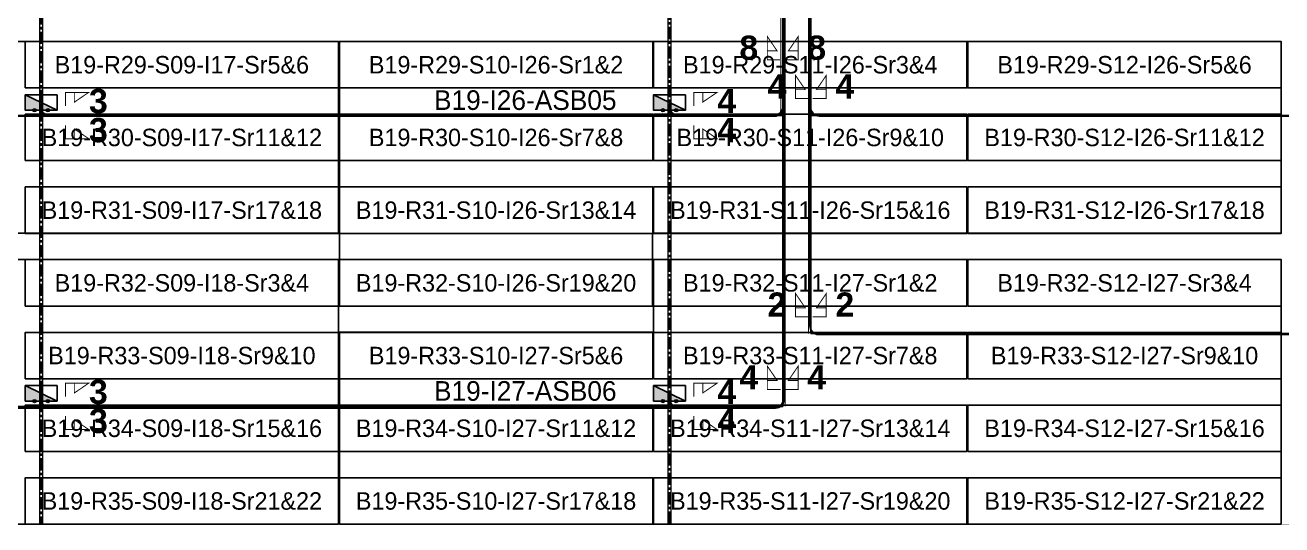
# Model space of a CAD drawing. Header units: metres. Extents: x 530603 to 531186, y 2673304 to 2673572.
# Drawn here: x 530861.9 to 530991.5, y 2673304.2 to 2673355.8 of the extents above; entities that cross this region are included whole.
import ezdxf
from ezdxf.enums import TextEntityAlignment as Align

# ---------------------------------------------------------------- set-up
doc = ezdxf.new("R2010")
doc.units = ezdxf.units.M
doc.linetypes.add('CENTER', pattern=[2, 1.25, -0.25, 0.25, -0.25])
doc.layers.add('Boundary-12.5 MW Block', color=6, linetype='Continuous', lineweight=9)
doc.layers.add('PILE', color=1, linetype='Continuous', lineweight=15)
for name, color, linetype in [('DC Trench BL-19', 40, 'Continuous'), ('E-Inverter Grouping', 2, 'Continuous'), ('Inverter Block-19', 7, 'Continuous'), ('LT Cable(AG) INV to LT Panel BL-19', 2, 'Continuous'), ('Messenger Wire-Block-19 (Master Path)', 30, 'Continuous'), ('Messenger Wire-Block-19 (MW Path)', 191, 'Continuous'), ('MMS Table Block-19', 8, 'Continuous'), ('Plan Line - DC BL-19', 40, 'Continuous'), ('Section Marking BL-19', 2, 'Continuous')]:
    doc.layers.add(name, color=color, linetype=linetype)
doc.styles.add('BoldTextStyle', font='arialbd.ttf')
doc.styles.get("Standard").update_dxf_attribs({"font": 'Adani Regular.ttf'})

# ---------------------------------------------------------------- blocks, each defined once
blk = doc.blocks.new('MMS Table (32.292 x 4.788)')
at = {"color": 0}
blk.add_lwpolyline([(0, -0.002), (0, 4.786), (32.292, 4.786), (32.292, -0.002)], close=True, dxfattribs=at)
at = {"color": 7}
blk.add_attdef('ID1', text='', height=1.8, dxfattribs=at).set_placement((16.146, 2.392), align=Align.MIDDLE_CENTER)
blk = doc.blocks.new('Inverter Block')
h = blk.add_hatch(color=0)
h.dxf.hatch_style = 1
h.paths.add_polyline_path([(-1.46, 2.27), (-1.46, 0.85), (1.46, 0.85)])
at = {"color": 0}
blk.add_lwpolyline([(1.46, 2.27), (-1.46, 2.27), (-1.46, 0.85), (1.46, 0.85)], close=True, dxfattribs=at)
blk.add_lwpolyline([(-1.46, 2.27), (1.46, 0.85)], dxfattribs=at)
at = {"layer": 'PILE'}
for centre in [(-0.61, 0.85), (0.61, 0.85)]:
    blk.add_circle(centre, 0.156, dxfattribs=at)
at = {"color": 7}
blk.add_attdef('ID', (-1.46, 3.01), '', height=1.8, dxfattribs=at)

msp = doc.modelspace()

# ---------------------------------------------------------------- linework, layer by layer
at = {"layer": 'Boundary-12.5 MW Block', "const_width": 0.05}
msp.add_lwpolyline([(530602.78, 2673354.08), (530797.14, 2673354.08), (530797.14, 2673514.29), (530602.78, 2673514.29), (530602.78, 2673564.08), (530797.14, 2673564.08), (530797.14, 2673571.58), (531185.74, 2673571.58), (531185.74, 2673304.29), (530602.78, 2673304.29)], close=True, dxfattribs=at)
at = {"layer": 'DC Trench BL-19', "color": 40, "const_width": 0.15}
msp.add_lwpolyline([(530863.71, 2673429.08), (530863.41, 2673429.08), (530863.41, 2673304.29), (530863.71, 2673304.29)], close=True, dxfattribs=at)
msp.add_lwpolyline([(530928.49, 2673393.58), (530928.19, 2673393.58), (530928.19, 2673386.48, -0.414214), (530927.29, 2673385.58), (530925.12, 2673385.58, -0.414214), (530924.22, 2673386.48), (530924.22, 2673429.08), (530923.92, 2673429.08), (530923.92, 2673386.18, 0.414214), (530924.82, 2673385.28), (530927.29, 2673385.28, -0.414214), (530928.19, 2673384.38), (530928.19, 2673304.29), (530928.49, 2673304.29)], format="xyb", close=True, dxfattribs=at)
at = {"layer": 'E-Inverter Grouping', "color": 3}
for points in [[(530894.21, 2673354.08), (530894.21, 2673334.29), (530829.43, 2673334.29), (530829.43, 2673326.79), (530797.14, 2673326.79), (530797.14, 2673354.08)], [(530991.39, 2673354.08), (530991.39, 2673334.29), (530926.6, 2673334.29), (530926.6, 2673326.79), (530894.31, 2673326.79), (530894.31, 2673354.08)]]:
    msp.add_lwpolyline(points, close=True, dxfattribs=at)
at = {"layer": 'E-Inverter Grouping'}
for points in [[(530894.21, 2673304.29), (530797.14, 2673304.29), (530797.14, 2673324.08), (530829.53, 2673324.08), (530829.53, 2673331.58), (530894.21, 2673331.58)], [(530991.39, 2673304.29), (530894.31, 2673304.29), (530894.31, 2673324.08), (530926.7, 2673324.08), (530926.7, 2673331.58), (530991.39, 2673331.58)]]:
    msp.add_lwpolyline(points, close=True, dxfattribs=at)
at = {"layer": 'LT Cable(AG) INV to LT Panel BL-19'}
for points in [[(530950.77, 2673411.55), (530950.51, 2673411.55, -0.078794), (530950.23, 2673411.6), (530947.55, 2673412.47, 0.078794), (530947.27, 2673412.51), (530940.91, 2673412.51, 0.414214), (530940.01, 2673411.61), (530940.01, 2673393.19, 0.012548), (530940.01, 2673393.15), (530940.07, 2673392, -0.012548), (530940.07, 2673391.96), (530940.07, 2673347.27, -0.414214), (530939.17, 2673346.37), (530670.11, 2673346.37, -0.414214), (530669.21, 2673347.27), (530669.21, 2673347.69)], [(530950.77, 2673411.57), (530950.51, 2673411.58, -0.078794), (530950.23, 2673411.62), (530947.55, 2673412.49, 0.078794), (530947.27, 2673412.54), (530940.89, 2673412.54, 0.414214), (530939.99, 2673411.64), (530939.99, 2673393.19, 0.012548), (530939.99, 2673393.15), (530940.05, 2673392, -0.012548), (530940.05, 2673391.95), (530940.05, 2673347.3, -0.414214), (530939.15, 2673346.4), (530767.28, 2673346.4, -0.414214), (530766.38, 2673347.3), (530766.38, 2673347.69)], [(530952.84, 2673411.6), (530950.51, 2673411.6, -0.078794), (530950.23, 2673411.65), (530947.55, 2673412.52, 0.078794), (530947.27, 2673412.56), (530940.86, 2673412.56, 0.414214), (530939.96, 2673411.66), (530939.96, 2673393.19, 0.012548), (530939.96, 2673393.15), (530940.02, 2673392, -0.012548), (530940.02, 2673391.95), (530940.02, 2673347.32, -0.414214), (530939.12, 2673346.42), (530864.46, 2673346.42, -0.414214), (530863.56, 2673347.32), (530863.56, 2673347.69)], [(530950.77, 2673411.5), (530950.51, 2673411.5, -0.078794), (530950.23, 2673411.55), (530947.55, 2673412.42, 0.078794), (530947.27, 2673412.46), (530940.96, 2673412.46, 0.414214), (530940.06, 2673411.56), (530940.06, 2673393.2, 0.012548), (530940.06, 2673393.15), (530940.12, 2673392, -0.012548), (530940.12, 2673391.96), (530940.12, 2673317.22, -0.414214), (530939.22, 2673316.32), (530864.46, 2673316.32, -0.414214), (530863.56, 2673317.22), (530863.56, 2673317.69)], [(530952.84, 2673411.62), (530950.51, 2673411.63, -0.078794), (530950.23, 2673411.67), (530947.55, 2673412.54, 0.078794), (530947.27, 2673412.59), (530940.84, 2673412.59, 0.414214), (530939.94, 2673411.69), (530939.94, 2673393.19, 0.012548), (530939.94, 2673393.15), (530940, 2673392, -0.012548), (530940, 2673391.95), (530940, 2673347.35, -0.414214), (530939.1, 2673346.45), (530929.24, 2673346.45, -0.414214), (530928.34, 2673347.35), (530928.34, 2673347.69)], [(530950.77, 2673411.52), (530950.51, 2673411.53, -0.078794), (530950.23, 2673411.57), (530947.55, 2673412.44, 0.078794), (530947.27, 2673412.49), (530940.94, 2673412.49, 0.414214), (530940.04, 2673411.59), (530940.04, 2673393.2, 0.012548), (530940.04, 2673393.15), (530940.1, 2673392, -0.012548), (530940.1, 2673391.96), (530940.1, 2673317.25, -0.414214), (530939.2, 2673316.35), (530929.24, 2673316.35, -0.414214), (530928.34, 2673317.25), (530928.34, 2673317.69)]]:
    msp.add_lwpolyline(points, format="xyb", dxfattribs=at)
at = {"layer": 'LT Cable(AG) INV to LT Panel BL-19', "color": 5}
for points in [[(530949.75, 2673411.16), (530949.62, 2673411.16, -0.147536), (530949.13, 2673411.31), (530947.7, 2673412.26, 0.147536), (530947.2, 2673412.41), (530941.01, 2673412.41, 0.414214), (530940.11, 2673411.51), (530940.11, 2673393.2, 0.012548), (530940.11, 2673393.15), (530940.17, 2673392, -0.012548), (530940.17, 2673391.96), (530940.17, 2673317.17, -0.414214), (530939.27, 2673316.27), (530670.11, 2673316.27, -0.414214), (530669.21, 2673317.17), (530669.21, 2673317.69)], [(530949.75, 2673411.19), (530949.63, 2673411.19, -0.147536), (530949.13, 2673411.34), (530947.7, 2673412.29, 0.147536), (530947.21, 2673412.44), (530940.99, 2673412.44, 0.414214), (530940.09, 2673411.54), (530940.09, 2673393.2, 0.012548), (530940.09, 2673393.15), (530940.15, 2673392, -0.012548), (530940.15, 2673391.96), (530940.15, 2673317.2, -0.414214), (530939.25, 2673316.3), (530767.28, 2673316.3, -0.414214), (530766.38, 2673317.2), (530766.38, 2673317.69)], [(530949.75, 2673411.14), (530949.45, 2673411.14, 0.053685), (530949.26, 2673411.12), (530947.67, 2673410.77, -0.053685), (530947.48, 2673410.75), (530943.6, 2673410.75, 0.414214), (530942.7, 2673409.85), (530942.7, 2673393.18, 0.023548), (530942.7, 2673393.09), (530942.81, 2673392.01, -0.023548), (530942.81, 2673391.93), (530942.81, 2673324.74, 0.414214), (530943.71, 2673323.84), (531118.42, 2673323.84, 0.414214), (531119.32, 2673324.74), (531119.32, 2673325.19)], [(530949.75, 2673411.11), (530949.45, 2673411.11, 0.053685), (530949.26, 2673411.09), (530947.67, 2673410.75, -0.053685), (530947.48, 2673410.73), (530943.62, 2673410.73, 0.414214), (530942.72, 2673409.83), (530942.72, 2673393.18, 0.023548), (530942.73, 2673393.09), (530942.83, 2673392.01, -0.023548), (530942.83, 2673391.93), (530942.83, 2673324.76, 0.414214), (530943.73, 2673323.86), (531021.24, 2673323.86, 0.414214), (531022.14, 2673324.76), (531022.14, 2673325.19)], [(530951.74, 2673411.09), (530949.45, 2673411.09, 0.053685), (530949.26, 2673411.07), (530947.67, 2673410.72, -0.053685), (530947.48, 2673410.7), (530943.65, 2673410.7, 0.414214), (530942.75, 2673409.8), (530942.75, 2673393.18, 0.023548), (530942.75, 2673393.1), (530942.86, 2673392.02, -0.023548), (530942.86, 2673391.93), (530942.86, 2673347.29, 0.414214), (530943.76, 2673346.39), (531118.42, 2673346.39, 0.414214), (531119.32, 2673347.29), (531119.32, 2673347.69)], [(530951.74, 2673411.06), (530949.45, 2673411.06, 0.053685), (530949.26, 2673411.04), (530947.67, 2673410.7, -0.053685), (530947.48, 2673410.68), (530943.67, 2673410.68, 0.414214), (530942.77, 2673409.78), (530942.77, 2673393.18, 0.023548), (530942.78, 2673393.1), (530942.88, 2673392.02, -0.023548), (530942.88, 2673391.93), (530942.88, 2673347.31, 0.414214), (530943.78, 2673346.41), (531021.24, 2673346.41, 0.414214), (531022.14, 2673347.31), (531022.14, 2673347.69)]]:
    msp.add_lwpolyline(points, format="xyb", dxfattribs=at)
at = {"layer": 'Messenger Wire-Block-19 (Master Path)'}
for points in [[(530940.01, 2673316.44), (530940.01, 2673391.98)], [(530942.91, 2673323.94), (530942.91, 2673391.98)], [(530667.57, 2673346.44), (530940.01, 2673346.44)], [(530942.91, 2673346.44), (531120.96, 2673346.44)], [(530942.91, 2673323.94), (531120.96, 2673323.94)], [(530667.57, 2673316.44), (530940.01, 2673316.44)]]:
    msp.add_lwpolyline(points, dxfattribs=at)
at = {"layer": 'Messenger Wire-Block-19 (MW Path)', "const_width": 0.1}
for points in [[(530939.76, 2673346.44), (530939.76, 2673391.98)], [(530940.26, 2673316.44), (530940.26, 2673391.98)], [(530942.66, 2673323.94), (530942.66, 2673391.98)], [(530667.57, 2673346.44), (530940.01, 2673346.44)], [(530942.91, 2673346.44), (531120.96, 2673346.44)], [(530942.91, 2673323.94), (531120.96, 2673323.94)], [(530667.57, 2673316.44), (530940.01, 2673316.44)]]:
    msp.add_lwpolyline(points, dxfattribs=at)
at = {"layer": 'Plan Line - DC BL-19', "color": 6, "linetype": 'CENTER'}
for points in [[(530863.56, 2673429.08), (530863.56, 2673304.29)], [(530928.34, 2673393.58), (530928.34, 2673304.29)]]:
    msp.add_lwpolyline(points, dxfattribs=at)
at = {"layer": 'Section Marking BL-19', "color": 94, "lineweight": 35, "true_color": 0x00a500, "const_width": 0.1}
for points in [[(530939.81, 2673352.19), (530938.42, 2673352.19), (530938.42, 2673354.59), (530939.43, 2673353.11), (530938.42, 2673353.11)], [(530940.21, 2673352.19), (530941.6, 2673352.19), (530941.6, 2673354.59), (530940.59, 2673353.11), (530941.6, 2673353.11)], [(530942.71, 2673348.19), (530941.32, 2673348.19), (530941.32, 2673350.59), (530942.33, 2673349.11), (530941.32, 2673349.11)], [(530943.11, 2673348.19), (530944.5, 2673348.19), (530944.5, 2673350.59), (530943.49, 2673349.11), (530944.5, 2673349.11)], [(530866.06, 2673347.44), (530866.06, 2673348.83), (530868.46, 2673348.83), (530866.98, 2673347.82), (530866.98, 2673348.83)], [(530930.84, 2673347.44), (530930.84, 2673348.83), (530933.24, 2673348.83), (530931.76, 2673347.82), (530931.76, 2673348.83)], [(530866.06, 2673345.44), (530866.06, 2673344.05), (530868.46, 2673344.05), (530866.98, 2673345.06), (530866.98, 2673344.05)], [(530930.84, 2673345.44), (530930.84, 2673344.05), (530933.24, 2673344.05), (530931.76, 2673345.06), (530931.76, 2673344.05)], [(530942.71, 2673325.69), (530941.32, 2673325.69), (530941.32, 2673328.09), (530942.33, 2673326.61), (530941.32, 2673326.61)], [(530943.11, 2673325.69), (530944.5, 2673325.69), (530944.5, 2673328.09), (530943.49, 2673326.61), (530944.5, 2673326.61)], [(530939.81, 2673318.19), (530938.42, 2673318.19), (530938.42, 2673320.59), (530939.43, 2673319.11), (530938.42, 2673319.11)], [(530940.21, 2673318.19), (530941.6, 2673318.19), (530941.6, 2673320.59), (530940.59, 2673319.11), (530941.6, 2673319.11)], [(530866.06, 2673317.44), (530866.06, 2673318.83), (530868.46, 2673318.83), (530866.98, 2673317.82), (530866.98, 2673318.83)], [(530930.84, 2673317.44), (530930.84, 2673318.83), (530933.24, 2673318.83), (530931.76, 2673317.82), (530931.76, 2673318.83)], [(530866.06, 2673315.44), (530866.06, 2673314.05), (530868.46, 2673314.05), (530866.98, 2673315.06), (530866.98, 2673314.05)], [(530930.84, 2673315.44), (530930.84, 2673314.05), (530933.24, 2673314.05), (530931.76, 2673315.06), (530931.76, 2673314.05)]]:
    msp.add_lwpolyline(points, dxfattribs=at)

# ---------------------------------------------------------------- block references
at = {"layer": 'Inverter Block-19'}
ref = msp.add_blockref('Inverter Block', (530863.56, 2673346.03), dxfattribs=dict(at, xscale=1.124999999976148, yscale=1.124999999976148, zscale=1.124999999976148))
ref.add_attrib('ID', 'B19-I17-ASB05', (530839.27, 2673347.02), dxfattribs={"layer": '0', "color": 7, "height": 2.025})
ref = msp.add_blockref('Inverter Block', (530928.34, 2673346.03), dxfattribs=dict(at, xscale=1.124999999976148, yscale=1.124999999976148, zscale=1.124999999976148))
ref.add_attrib('ID', 'B19-I26-ASB05', (530904.06, 2673347.02), dxfattribs={"layer": '0', "color": 7, "height": 2.025})
ref = msp.add_blockref('Inverter Block', (530863.56, 2673316.03), dxfattribs=dict(at, xscale=1.124999999976148, yscale=1.124999999976148, zscale=1.124999999976148))
ref.add_attrib('ID', 'B19-I18-ASB06', (530839.27, 2673317.02), dxfattribs={"layer": '0', "color": 7, "height": 2.025})
ref = msp.add_blockref('Inverter Block', (530928.34, 2673316.03), dxfattribs=dict(at, xscale=1.124999999976148, yscale=1.124999999976148, zscale=1.124999999976148))
ref.add_attrib('ID', 'B19-I27-ASB06', (530904.06, 2673317.02), dxfattribs={"layer": '0', "color": 7, "height": 2.025})
at = {"layer": 'MMS Table Block-19'}
for p, values in [((530861.92, 2673349.29), {'ID1': 'B19-R29-S09-I17-Sr5&6'}), ((530894.31, 2673349.29), {'ID1': 'B19-R29-S10-I26-Sr1&2'}), ((530926.7, 2673349.29), {'ID1': 'B19-R29-S11-I26-Sr3&4'}), ((530959.1, 2673349.29), {'ID1': 'B19-R29-S12-I26-Sr5&6'}), ((530861.92, 2673341.79), {'ID1': 'B19-R30-S09-I17-Sr11&12'}), ((530894.31, 2673341.79), {'ID1': 'B19-R30-S10-I26-Sr7&8'}), ((530926.7, 2673341.79), {'ID1': 'B19-R30-S11-I26-Sr9&10'}), ((530959.1, 2673341.79), {'ID1': 'B19-R30-S12-I26-Sr11&12'}), ((530861.92, 2673334.29), {'ID1': 'B19-R31-S09-I17-Sr17&18'}), ((530894.31, 2673334.29), {'ID1': 'B19-R31-S10-I26-Sr13&14'}), ((530926.7, 2673334.29), {'ID1': 'B19-R31-S11-I26-Sr15&16'}), ((530959.1, 2673334.29), {'ID1': 'B19-R31-S12-I26-Sr17&18'}), ((530861.92, 2673326.79), {'ID1': 'B19-R32-S09-I18-Sr3&4'}), ((530894.31, 2673326.79), {'ID1': 'B19-R32-S10-I26-Sr19&20'}), ((530926.7, 2673326.79), {'ID1': 'B19-R32-S11-I27-Sr1&2'}), ((530959.1, 2673326.79), {'ID1': 'B19-R32-S12-I27-Sr3&4'}), ((530861.92, 2673319.29), {'ID1': 'B19-R33-S09-I18-Sr9&10'}), ((530894.31, 2673319.29), {'ID1': 'B19-R33-S10-I27-Sr5&6'}), ((530926.7, 2673319.29), {'ID1': 'B19-R33-S11-I27-Sr7&8'}), ((530959.1, 2673319.29), {'ID1': 'B19-R33-S12-I27-Sr9&10'}), ((530861.92, 2673311.79), {'ID1': 'B19-R34-S09-I18-Sr15&16'}), ((530894.31, 2673311.79), {'ID1': 'B19-R34-S10-I27-Sr11&12'}), ((530926.7, 2673311.79), {'ID1': 'B19-R34-S11-I27-Sr13&14'}), ((530959.1, 2673311.79), {'ID1': 'B19-R34-S12-I27-Sr15&16'}), ((530861.92, 2673304.29), {'ID1': 'B19-R35-S09-I18-Sr21&22'}), ((530894.31, 2673304.29), {'ID1': 'B19-R35-S10-I27-Sr17&18'}), ((530926.7, 2673304.29), {'ID1': 'B19-R35-S11-I27-Sr19&20'}), ((530959.1, 2673304.29), {'ID1': 'B19-R35-S12-I27-Sr21&22'})]:
    msp.add_blockref('MMS Table (32.292 x 4.788)', p, dxfattribs=at).add_auto_attribs(values)

# ---------------------------------------------------------------- texts
at = {"layer": 'Section Marking BL-19', "color": 94, "true_color": 0x00a500, "style": 'BoldTextStyle'}
for s, p in [('8', (530936.51, 2673353.44)), ('8', (530943.51, 2673353.44)), ('4', (530939.41, 2673349.44)), ('4', (530946.41, 2673349.44)), ('3', (530869.46, 2673347.94)), ('4', (530934.24, 2673347.94)), ('3', (530869.46, 2673344.94)), ('4', (530934.24, 2673344.94)), ('2', (530939.41, 2673326.94)), ('2', (530946.41, 2673326.94)), ('4', (530936.51, 2673319.44)), ('4', (530943.51, 2673319.44)), ('3', (530869.46, 2673317.94)), ('4', (530934.24, 2673317.94)), ('3', (530869.46, 2673314.94)), ('4', (530934.24, 2673314.94))]:
    msp.add_text(s, height=2.5, dxfattribs=at).set_placement(p, align=Align.MIDDLE_CENTER)

doc.saveas('drawing.dxf')
